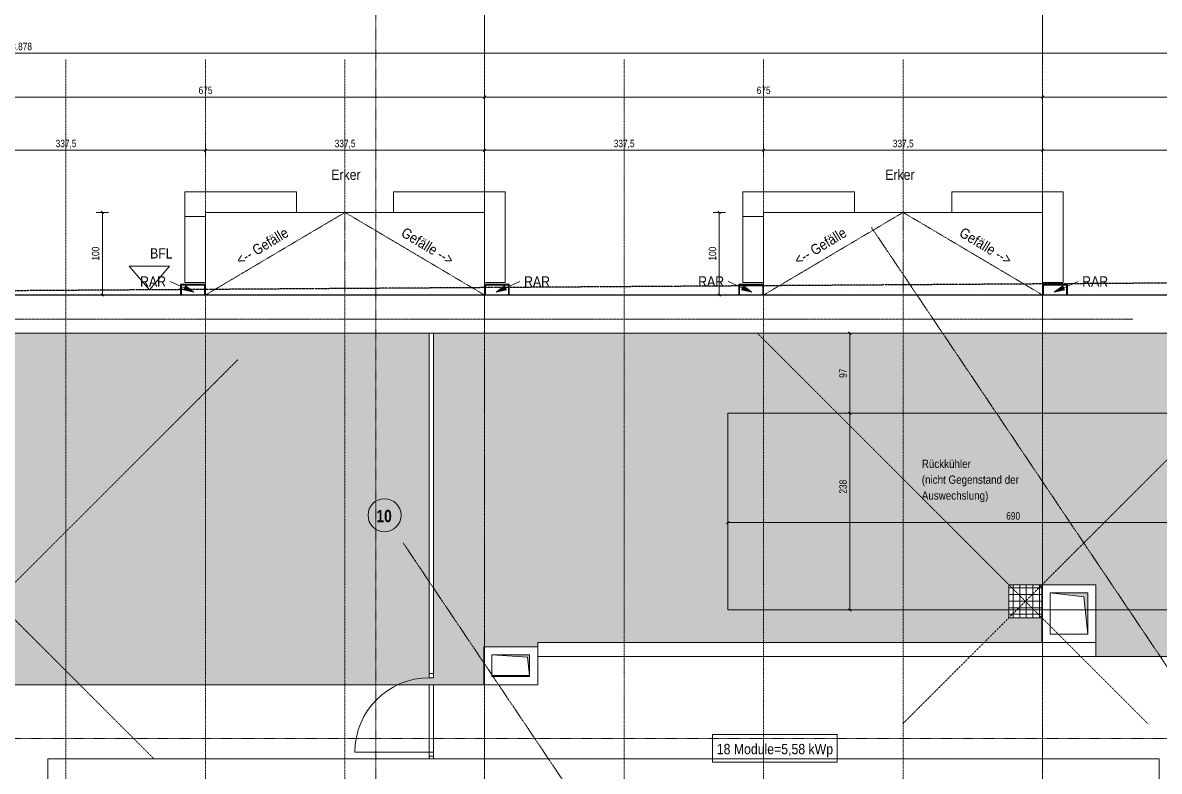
# Model space of a CAD drawing. Header units: centimetres. Extents: x -4512 to 25286, y -2765 to 13485.
# Drawn here: x 17873 to 19247, y 11154 to 12060 of the extents above; entities that cross this region are included whole.
import ezdxf

# ---------------------------------------------------------------- set-up
doc = ezdxf.new("R2010")
doc.units = ezdxf.units.CM
for name, pattern in [('_3D Schnittbereich_', [0.6, 0.4, -0.2]), ('_Referenzebene_', [0.6, 0.4, -0.1, 0, -0.1]), ('_Schnittlinie_', [0.6, 0.3, -0.1, 0.1, -0.1]), ('DB_Strichpunkt', [0.28, 0.15, -0.065, 0, -0.065]), ('Grundgrenze', [0.9, 0.4, -0.1, 0.1, -0.1, 0.1, -0.1]), ('Rasterlinie', [2.2225, 1.27, -0.3175, 0.3175, -0.3175]), ('Verdeckt 0_5', [0.10584, 0.05292, -0.05292])]:
    doc.linetypes.add(name, pattern=pattern)
for name, color, linetype, lineweight in [('A-ANNO-DIMS', 7, 'Continuous', 5), ('A-ANNO-DIMS-50', 7, 'Continuous', 5), ('A-DETL-GENF', 7, 'Continuous', 9), ('A-DETL-THIN', 7, 'Continuous', 5), ('A-DOOR', 7, 'Continuous', 9), ('A-DOOR-FRAM', 7, 'Continuous', 9), ('A-FLOR', 7, 'Continuous', 9), ('A-FLOR-PATT', 7, 'Continuous', 9), ('A-GENM', 7, 'Continuous', 9), ('A-WALL', 7, 'Continuous', 9), ('I-WALL', 7, 'Continuous', 9), ('S-GRID', 7, 'Continuous', 5), ('S-GRID-IDEN', 7, 'Continuous', 13), ('Text', 7, 'Continuous', 5)]:
    doc.layers.add(name, color=color, linetype=linetype, lineweight=lineweight)
for name, color, linetype, lineweight, true_color in [('A-DETL', 251, 'Continuous', 9, 0x4f4f4f), ('A-DOOR-OPNG', 8, 'Continuous', 5, 0x808080), ('C-PROP-LINE', 96, 'Grundgrenze', 25, 0x008000), ('G-ANNO-SYMB', 9, '_3D Schnittbereich_', 5, 0xc0c0c0)]:
    doc.layers.add(name, color=color, linetype=linetype, lineweight=lineweight, true_color=true_color)
doc.styles.add('Arial', font='arial.ttf', dxfattribs={"width": 0.85, "height": 12.5})
doc.styles.add('Arial Unicode MS_1', font='ARIALUNI.ttf', dxfattribs={"width": 0.85, "height": 10})
doc.styles.add('Arial Unicode MS_3', font='ARIALUNI.ttf', dxfattribs={"width": 0.8, "height": 9})
doc.styles.add('Arial Unicode MS_4', font='ARIALUNI.ttf', dxfattribs={"width": 0.85, "height": 12.5})
doc.styles.add('Arial Unicode MS_B', font='', dxfattribs={"width": 0.8, "height": 15})
doc.styles.get('Arial Unicode MS_B').set_extended_font_data('Arial Unicode MS', bold=True)
doc.dimstyles.new('M_1_100', dxfattribs={"dimscale": 30.48, "dimtxt": 9.052604, "dimasz": 0.098425, "dimexe": 0.246063, "dimexo": 0.0625, "dimgap": 0.032808, "dimtad": 1, "dimdec": 1, "dimrnd": 0.5, "dimdsep": 46, "dimtxsty": 'Arial Unicode MS_3', "dimblk1": 'OBLIQUE', "dimblk2": 'OBLIQUE', "dimsah": 1, "dimcen": 0.09, "dimazin": 0, "dimtfac": 1, "dimtdec": 4, "dimtix": 1, "dimtmove": 0, "dimatfit": 3, "dimfxl": 0.246063, "dimfxlon": 1, "dimtvp": 1, "dimtolj": 1, "dimtzin": 0, "dimlwd": 13, "dimlwe": 13, "dimarcsym": 2})
doc.dimstyles.new('M_1_100_1', dxfattribs={"dimscale": 30.48, "dimtxt": 9.052604, "dimasz": 0.098425, "dimexe": 0.246063, "dimexo": 0.0625, "dimgap": 0.032808, "dimtad": 1, "dimdec": 1, "dimrnd": 0.5, "dimdsep": 46, "dimtxsty": 'Arial Unicode MS_3', "dimblk1": 'OBLIQUE', "dimblk2": 'OBLIQUE', "dimsah": 1, "dimcen": 0.09, "dimazin": 0, "dimtfac": 1, "dimtdec": 4, "dimtix": 1, "dimtmove": 2, "dimatfit": 3, "dimfxl": 0.246063, "dimfxlon": 1, "dimtvp": 1, "dimtolj": 1, "dimtzin": 0, "dimlwd": 13, "dimlwe": 13, "dimarcsym": 2})

# ---------------------------------------------------------------- blocks, each defined once
blk = doc.blocks.new('062_HNP_Attikaverblechung - 062_Attikaverblechung-14013502-DD - FOK AF 300')
at = {"layer": 'A-GENM', "lineweight": 5}
for p, q in [((0, 0), (3877.9, 0)), ((2432.2, -46), (46, -46)), ((3831.9, -46), (2437.2, -46))]:
    blk.add_line(p, q, dxfattribs=at)
blk = doc.blocks.new('HNP_T_BZ_1-DF - HNP_T34_BZ-S_S_E0_1DF_90x130-ER-16703934-DD - FOK AF 300')
at = {"layer": 'A-DOOR', "lineweight": 5}
blk.add_line((45, -2.5), (45, -92.5), dxfattribs=at)
at = {"layer": 'A-DOOR-FRAM'}
for p, q in [((-50, 2.5), (-45, 2.5)), ((-50, -2.5), (-50, 2.5)), ((-45, 2.5), (-45, -2.5)), ((45, 2.5), (50, 2.5)), ((45, -2.5), (45, 2.5)), ((50, 2.5), (50, -2.5)), ((-45, -2.5), (-50, -2.5)), ((50, -2.5), (45, -2.5))]:
    blk.add_line(p, q, dxfattribs=at)
at = {"layer": 'A-DOOR-OPNG'}
blk.add_arc((45, -2.5), 90, 180, 270, dxfattribs=at)
blk = doc.blocks.new('HNP_BD_Symbol - BD_Symbol-V7-DD - FOK AF 300')
at = {"layer": 'A-DETL-GENF', "true_color": 0xc0c0c0}
blk.add_hatch(color=9, dxfattribs=at).paths.add_polyline_path([(25, 0), (0, 0), (0, -45.5), (2.5, -2.5), (14.6, -1.2)])
at = {"layer": 'A-DETL-GENF'}
for p, q in [((0, -45.5), (2.5, -2.5)), ((2.5, -2.5), (25, 0))]:
    blk.add_line(p, q, dxfattribs=at)
at = {"layer": 'A-GENM'}
blk.add_line((25, 0), (25, -45.5), dxfattribs=at)
blk = doc.blocks.new('HNP_BD_Symbol - BD_Symbol-V8-DD - FOK AF 300')
at = {"layer": 'A-DETL-GENF', "true_color": 0xc0c0c0}
blk.add_hatch(color=9, dxfattribs=at).paths.add_polyline_path([(50, 0), (0, 0), (0, -45.5), (4.5, -4.5), (50, 0)])
at = {"layer": 'A-DETL-GENF'}
for p, q in [((0, -45.5), (4.5, -4.5)), ((4.5, -4.5), (50, 0))]:
    blk.add_line(p, q, dxfattribs=at)
blk = doc.blocks.new('Family - ___-3356438-DD - FOK AF 300')
at = {"layer": 'C-PROP-LINE', "color": 1, "true_color": 0xff0000}
blk.add_line((33520.3, 11751.1), (30598, 11731.7), dxfattribs=at)
blk = doc.blocks.new('Family - ___-5162724-DD - FOK AF 300')
at = {"layer": 'C-PROP-LINE', "linetype": '_Referenzebene_'}
blk.add_line((33133.7, 11730.4), (29255.8, 11730.4), dxfattribs=at)
blk = doc.blocks.new('Raster - Raster horizontal Kreis-118396-DD - FOK AF 300')
at = {"layer": 'S-GRID-IDEN'}
blk.add_circle((0, 0), 0.4, dxfattribs=at)
blk = doc.blocks.new('DIMBLOCK8-DD - FOK AF 300')
at = {"layer": 'A-ANNO-DIMS-50', "lineweight": 13}
for p, q in [((17756.4, 11969.9), (17756.4, 11977.4)), ((18431.4, 11969.9), (18431.4, 11977.4)), ((17756.4, 11969.9), (17754.9, 11968.4)), ((17756.4, 11969.9), (17757.9, 11971.4)), ((17756.4, 11969.9), (18431.4, 11969.9)), ((17756.4, 11969.9), (17756.4, 11962.4)), ((18431.4, 11969.9), (18429.9, 11968.4)), ((18431.4, 11969.9), (18432.9, 11971.4)), ((18431.4, 11969.9), (18431.4, 11962.4))]:
    blk.add_line(p, q, dxfattribs=at)
at = {"layer": 'A-ANNO-DIMS-50', "color": 0, "lineweight": 13, "insert": (18085.6, 11982.6), "char_height": 9, "width": 19.916, "attachment_point": 1, "line_spacing_factor": 1.117605, "style": 'Arial Unicode MS_3'}
blk.add_mtext('675', dxfattribs=at)
blk = doc.blocks.new('_Oblique')
at = {"color": 0, "linetype": 'ByBlock', "lineweight": -2}
blk.add_line((-0.5, -0.5), (0.5, 0.5), dxfattribs=at)
blk = doc.blocks.new('DIMBLOCK9-DD - FOK AF 300')
at = {"layer": 'A-ANNO-DIMS-50', "lineweight": 13}
for p, q in [((18431.4, 11969.9), (18431.4, 11977.4)), ((19106.4, 11969.9), (19106.4, 11977.4)), ((18431.4, 11969.9), (18429.9, 11968.4)), ((18431.4, 11969.9), (18432.9, 11971.4)), ((18431.4, 11969.9), (19106.4, 11969.9)), ((18431.4, 11969.9), (18431.4, 11962.4)), ((19106.4, 11969.9), (19104.9, 11968.4)), ((19106.4, 11969.9), (19107.9, 11971.4)), ((19106.4, 11969.9), (19106.4, 11962.4))]:
    blk.add_line(p, q, dxfattribs=at)
at = {"layer": 'A-ANNO-DIMS-50', "color": 0, "lineweight": 13, "insert": (18760.6, 11982.6), "char_height": 9, "width": 19.916, "attachment_point": 1, "line_spacing_factor": 1.117605, "style": 'Arial Unicode MS_3'}
blk.add_mtext('675', dxfattribs=at)
blk = doc.blocks.new('DIMBLOCK10-DD - FOK AF 300')
at = {"layer": 'A-ANNO-DIMS-50', "lineweight": 13}
for p, q in [((19106.4, 11969.9), (19106.4, 11977.4)), ((19781.4, 11969.9), (19781.4, 11977.4)), ((19106.4, 11969.9), (19104.9, 11968.4)), ((19106.4, 11969.9), (19107.9, 11971.4)), ((19106.4, 11969.9), (19781.4, 11969.9)), ((19106.4, 11969.9), (19106.4, 11962.4)), ((19781.4, 11969.9), (19779.9, 11968.4)), ((19781.4, 11969.9), (19782.9, 11971.4)), ((19781.4, 11969.9), (19781.4, 11962.4))]:
    blk.add_line(p, q, dxfattribs=at)
at = {"layer": 'A-ANNO-DIMS-50', "color": 0, "lineweight": 13, "insert": (19435.6, 11982.6), "char_height": 9, "width": 19.916, "attachment_point": 1, "line_spacing_factor": 1.117605, "style": 'Arial Unicode MS_3'}
blk.add_mtext('675', dxfattribs=at)
blk = doc.blocks.new('DIMBLOCK45-DD - FOK AF 300')
at = {"layer": 'A-ANNO-DIMS-50', "lineweight": 13}
for p, q in [((15932.4, 12023), (15932.4, 12030.5)), ((19810.3, 12023), (19810.3, 12030.5)), ((15932.4, 12023), (15930.9, 12021.5)), ((15932.4, 12023), (15933.9, 12024.5)), ((15932.4, 12023), (19810.3, 12023)), ((15932.4, 12023), (15932.4, 12015.5)), ((19810.3, 12023), (19808.8, 12021.5)), ((19810.3, 12023), (19811.8, 12024.5)), ((19810.3, 12023), (19810.3, 12015.5))]:
    blk.add_line(p, q, dxfattribs=at)
at = {"layer": 'A-ANNO-DIMS-50', "color": 0, "lineweight": 13, "insert": (17858.9, 12035.7), "char_height": 9, "width": 29.773, "attachment_point": 1, "line_spacing_factor": 1.117605, "style": 'Arial Unicode MS_3'}
blk.add_mtext('3.878', dxfattribs=at)
blk = doc.blocks.new('DIMBLOCK118-DD - FOK AF 300')
at = {"layer": 'A-ANNO-DIMS-50', "lineweight": 13}
for p, q in [((17756.4, 11905.6), (17754.9, 11904.1)), ((17756.4, 11905.6), (17756.4, 11913.1)), ((17756.4, 11905.6), (17757.9, 11907.1)), ((17756.4, 11905.6), (18093.9, 11905.6)), ((17756.4, 11905.6), (17756.4, 11898.1)), ((18093.9, 11905.6), (18092.4, 11904.1)), ((18093.9, 11905.6), (18093.9, 11913.1)), ((18093.9, 11905.6), (18095.4, 11907.1)), ((18093.9, 11905.6), (18093.9, 11898.1))]:
    blk.add_line(p, q, dxfattribs=at)
at = {"layer": 'A-ANNO-DIMS-50', "color": 0, "lineweight": 13, "insert": (17912.7, 11918.3), "char_height": 9, "width": 29.773, "attachment_point": 1, "line_spacing_factor": 1.117605, "style": 'Arial Unicode MS_3'}
blk.add_mtext('337,5', dxfattribs=at)
blk = doc.blocks.new('DIMBLOCK119-DD - FOK AF 300')
at = {"layer": 'A-ANNO-DIMS-50', "lineweight": 13}
for p, q in [((18093.9, 11905.6), (18092.4, 11904.1)), ((18093.9, 11905.6), (18093.9, 11913.1)), ((18093.9, 11905.6), (18095.4, 11907.1)), ((18093.9, 11905.6), (18431.4, 11905.6)), ((18093.9, 11905.6), (18093.9, 11898.1)), ((18431.4, 11905.6), (18429.9, 11904.1)), ((18431.4, 11905.6), (18431.4, 11913.1)), ((18431.4, 11905.6), (18432.9, 11907.1)), ((18431.4, 11905.6), (18431.4, 11898.1))]:
    blk.add_line(p, q, dxfattribs=at)
at = {"layer": 'A-ANNO-DIMS-50', "color": 0, "lineweight": 13, "insert": (18250.2, 11918.3), "char_height": 9, "width": 29.773, "attachment_point": 1, "line_spacing_factor": 1.117605, "style": 'Arial Unicode MS_3'}
blk.add_mtext('337,5', dxfattribs=at)
blk = doc.blocks.new('DIMBLOCK120-DD - FOK AF 300')
at = {"layer": 'A-ANNO-DIMS-50', "lineweight": 13}
for p, q in [((18431.4, 11905.6), (18429.9, 11904.1)), ((18431.4, 11905.6), (18431.4, 11913.1)), ((18431.4, 11905.6), (18432.9, 11907.1)), ((18431.4, 11905.6), (18768.9, 11905.6)), ((18431.4, 11905.6), (18431.4, 11898.1)), ((18768.9, 11905.6), (18767.4, 11904.1)), ((18768.9, 11905.6), (18768.9, 11913.1)), ((18768.9, 11905.6), (18770.4, 11907.1)), ((18768.9, 11905.6), (18768.9, 11898.1))]:
    blk.add_line(p, q, dxfattribs=at)
at = {"layer": 'A-ANNO-DIMS-50', "color": 0, "lineweight": 13, "insert": (18587.7, 11918.3), "char_height": 9, "width": 29.773, "attachment_point": 1, "line_spacing_factor": 1.117605, "style": 'Arial Unicode MS_3'}
blk.add_mtext('337,5', dxfattribs=at)
blk = doc.blocks.new('DIMBLOCK121-DD - FOK AF 300')
at = {"layer": 'A-ANNO-DIMS-50', "lineweight": 13}
for p, q in [((18768.9, 11905.6), (18767.4, 11904.1)), ((18768.9, 11905.6), (18768.9, 11913.1)), ((18768.9, 11905.6), (18770.4, 11907.1)), ((18768.9, 11905.6), (19106.4, 11905.6)), ((18768.9, 11905.6), (18768.9, 11898.1)), ((19106.4, 11905.6), (19104.9, 11904.1)), ((19106.4, 11905.6), (19106.4, 11913.1)), ((19106.4, 11905.6), (19107.9, 11907.1)), ((19106.4, 11905.6), (19106.4, 11898.1))]:
    blk.add_line(p, q, dxfattribs=at)
at = {"layer": 'A-ANNO-DIMS-50', "color": 0, "lineweight": 13, "insert": (18925.2, 11918.3), "char_height": 9, "width": 29.773, "attachment_point": 1, "line_spacing_factor": 1.117605, "style": 'Arial Unicode MS_3'}
blk.add_mtext('337,5', dxfattribs=at)
blk = doc.blocks.new('DIMBLOCK122-DD - FOK AF 300')
at = {"layer": 'A-ANNO-DIMS-50', "lineweight": 13}
for p, q in [((19106.4, 11905.6), (19104.9, 11904.1)), ((19106.4, 11905.6), (19106.4, 11913.1)), ((19106.4, 11905.6), (19107.9, 11907.1)), ((19106.4, 11905.6), (19443.9, 11905.6)), ((19106.4, 11905.6), (19106.4, 11898.1)), ((19443.9, 11905.6), (19442.4, 11904.1)), ((19443.9, 11905.6), (19443.9, 11913.1)), ((19443.9, 11905.6), (19445.4, 11907.1)), ((19443.9, 11905.6), (19443.9, 11898.1))]:
    blk.add_line(p, q, dxfattribs=at)
at = {"layer": 'A-ANNO-DIMS-50', "color": 0, "lineweight": 13, "insert": (19262.7, 11918.3), "char_height": 9, "width": 29.773, "attachment_point": 1, "line_spacing_factor": 1.117605, "style": 'Arial Unicode MS_3'}
blk.add_mtext('337,5', dxfattribs=at)
blk = doc.blocks.new('DIMBLOCK126-DD - FOK AF 300')
at = {"layer": 'A-ANNO-DIMS-50', "lineweight": 13}
for p, q in [((18715.3, 11830.4), (18707.8, 11830.4)), ((18715.3, 11830.4), (18713.8, 11831.9)), ((18715.3, 11830.4), (18715.3, 11730.4)), ((18715.3, 11830.4), (18716.8, 11828.9)), ((18715.3, 11830.4), (18722.8, 11830.4)), ((18715.3, 11730.4), (18707.8, 11730.4)), ((18715.3, 11730.4), (18713.8, 11731.9)), ((18715.3, 11730.4), (18716.8, 11728.9)), ((18715.3, 11730.4), (18722.8, 11730.4))]:
    blk.add_line(p, q, dxfattribs=at)
at = {"layer": 'A-ANNO-DIMS-50', "color": 0, "lineweight": 13, "insert": (18702.6, 11772.1), "char_height": 9, "width": 19.916, "attachment_point": 1, "rotation": 90, "line_spacing_factor": 1.117605, "style": 'Arial Unicode MS_3'}
blk.add_mtext('100', dxfattribs=at)
blk = doc.blocks.new('DIMBLOCK127-DD - FOK AF 300')
at = {"layer": 'A-ANNO-DIMS-50', "lineweight": 13}
for p, q in [((17969.2, 11830.4), (17961.7, 11830.4)), ((17969.2, 11830.4), (17967.7, 11831.9)), ((17969.2, 11830.4), (17969.2, 11730.4)), ((17969.2, 11830.4), (17970.7, 11828.9)), ((17969.2, 11830.4), (17976.7, 11830.4)), ((17969.2, 11730.4), (17961.7, 11730.4)), ((17969.2, 11730.4), (17967.7, 11731.9)), ((17969.2, 11730.4), (17970.7, 11728.9)), ((17969.2, 11730.4), (17976.7, 11730.4))]:
    blk.add_line(p, q, dxfattribs=at)
at = {"layer": 'A-ANNO-DIMS-50', "color": 0, "lineweight": 13, "insert": (17956.5, 11772.1), "char_height": 9, "width": 19.916, "attachment_point": 1, "rotation": 90, "line_spacing_factor": 1.117605, "style": 'Arial Unicode MS_3'}
blk.add_mtext('100', dxfattribs=at)
blk = doc.blocks.new('DIMBLOCK132-DD - FOK AF 300')
at = {"layer": 'A-ANNO-DIMS-50', "lineweight": 13}
for p, q in [((18873.2, 11587.4), (18871.7, 11588.9)), ((18873.2, 11587.4), (18865.7, 11587.4)), ((18873.2, 11349.4), (18873.2, 11587.4)), ((18873.2, 11587.4), (18874.7, 11585.9)), ((18873.2, 11587.4), (18880.7, 11587.4)), ((18873.2, 11349.4), (18865.7, 11349.4)), ((18873.2, 11349.4), (18871.7, 11350.9)), ((18873.2, 11349.4), (18874.7, 11347.9)), ((18873.2, 11349.4), (18880.7, 11349.4))]:
    blk.add_line(p, q, dxfattribs=at)
at = {"layer": 'A-ANNO-DIMS-50', "color": 0, "lineweight": 13, "insert": (18860.5, 11490.1), "char_height": 9, "width": 19.916, "attachment_point": 1, "rotation": 90, "line_spacing_factor": 1.117605, "style": 'Arial Unicode MS_3'}
blk.add_mtext('238', dxfattribs=at)
blk = doc.blocks.new('DIMBLOCK133-DD - FOK AF 300')
at = {"layer": 'A-ANNO-DIMS-50', "lineweight": 13}
for p, q in [((18873.2, 11684.2), (18865.7, 11684.2)), ((18873.2, 11684.2), (18871.7, 11685.7)), ((18873.2, 11684.2), (18873.2, 11587.4)), ((18873.2, 11684.2), (18874.7, 11682.7)), ((18873.2, 11684.2), (18880.7, 11684.2)), ((18873.2, 11587.4), (18871.7, 11588.9)), ((18873.2, 11587.4), (18865.7, 11587.4)), ((18873.2, 11587.4), (18874.7, 11585.9)), ((18873.2, 11587.4), (18880.7, 11587.4))]:
    blk.add_line(p, q, dxfattribs=at)
at = {"layer": 'A-ANNO-DIMS-50', "color": 0, "lineweight": 13, "insert": (18860.5, 11630.2), "char_height": 9, "width": 13.277, "attachment_point": 1, "rotation": 90, "line_spacing_factor": 1.117605, "style": 'Arial Unicode MS_3'}
blk.add_mtext('97', dxfattribs=at)
blk = doc.blocks.new('DIMBLOCK134-DD - FOK AF 300')
at = {"layer": 'A-ANNO-DIMS-50', "lineweight": 13}
for p, q in [((18725.7, 11455.1), (18724.2, 11453.6)), ((18725.7, 11455.1), (18725.7, 11462.6)), ((18725.7, 11455.1), (18727.2, 11456.6)), ((18725.7, 11455.1), (19415.7, 11455.1)), ((18725.7, 11455.1), (18725.7, 11447.6)), ((19415.7, 11455.1), (19414.2, 11453.6)), ((19415.7, 11455.1), (19415.7, 11462.6)), ((19415.7, 11455.1), (19417.2, 11456.6)), ((19415.7, 11455.1), (19415.7, 11447.6))]:
    blk.add_line(p, q, dxfattribs=at)
at = {"layer": 'A-ANNO-DIMS-50', "color": 0, "lineweight": 13, "insert": (19062.4, 11467.7), "char_height": 9, "width": 19.916, "attachment_point": 1, "line_spacing_factor": 1.117605, "style": 'Arial Unicode MS_3'}
blk.add_mtext('690', dxfattribs=at)

msp = doc.modelspace()

# ---------------------------------------------------------------- hatches: boundary and pattern name
at = {"layer": 'A-DETL-GENF', "lineweight": 5}
h = msp.add_hatch(dxfattribs=at)
h.set_pattern_fill('FP_149', color=256, style=0, pattern_type=2)
h.set_pattern_definition([(0, (12374.632, 2688.124), (0, 8), []), (90, (12374.632, 2688.124), (-8, 5e-16), [])])
h.paths.add_polyline_path([(19100.89, 11339.914), (19105.391, 11339.914), (19105.391, 11379.914), (19065.391, 11379.914), (19065.391, 11339.914)])
at = {"layer": 'A-FLOR-PATT', "true_color": 0xeef1d8}
h = msp.add_hatch(color=254, dxfattribs=at)
h.paths.add_polyline_path([(15996.591, 10366.414), (16258.693, 10366.414), (16258.693, 11258.643), (17020.825, 11258.643), (17020.825, 11397.414), (17038.324, 11397.414), (17038.324, 11684.164), (15978.389, 11684.164), (15978.389, 10880.914), (16047.389, 10880.914), (16047.389, 10840.914), (16007.389, 10840.914), (16007.389, 10820.914), (15978.389, 10820.914), (15978.389, 10366.414)])
h.paths.add_polyline_path([(17131.301, 10366.414), (17131.301, 10647.154), (17031.227, 10647.154), (17031.227, 10366.414), (17129.222, 10366.414)])
h.paths.add_polyline_path([(18129.23, 10366.414), (18146.271, 10366.414), (18146.271, 10666.217), (18046.197, 10666.217), (18046.197, 10366.414)])
h.paths.add_polyline_path([(18269.178, 10366.414), (18468.069, 10366.414), (18468.069, 10912.414), (17903.389, 10912.414), (17903.389, 10837.213), (18269.178, 10837.213), (18269.178, 10395.012)])
h.paths.add_polyline_path([(18600.139, 10366.414), (18600.139, 10912.414), (18472.069, 10912.414), (18472.069, 10366.414), (18504.233, 10366.414)])
h.paths.add_polyline_path([(16456.301, 10366.414), (16456.301, 10666.217), (16356.227, 10666.217), (16356.227, 10366.414), (16379.216, 10366.414)])
h.paths.add_polyline_path([(17131.301, 10657.154), (17131.301, 10666.217), (17031.227, 10666.217), (17031.227, 10657.154), (17129.222, 10657.154)])
h.paths.add_polyline_path([(18414.389, 10701.914), (18374.389, 10701.914), (18374.389, 10741.914), (18371.889, 10741.914), (18371.889, 10790.914), (18437.389, 10790.914), (18437.389, 10741.914), (18414.389, 10741.914), (18414.389, 10719.678)])
h.paths.add_polyline_path([(17030.825, 11258.643), (17038.324, 11258.643), (17038.324, 11387.414), (17030.825, 11387.414), (17030.825, 11259.747)])
h.paths.add_polyline_path([(18129.23, 11258.914), (18430.391, 11258.914), (18430.391, 11304.914), (18495.891, 11304.914), (18495.891, 11309.914), (19105.391, 11309.914), (19105.391, 11339.914), (19065.391, 11339.914), (19065.391, 11379.914), (19170.891, 11379.914), (19170.891, 11292.914), (19752.32, 11292.914), (19752.32, 11558.59), (19764.32, 11558.59), (19764.32, 11558.664), (19764.252, 11558.664), (19764.252, 11684.164), (18369.61, 11684.164), (18369.61, 11267.394), (18364.61, 11267.394), (18364.61, 11684.164), (17742.245, 11684.164), (17742.245, 11397.414), (17767.389, 11397.414), (17767.389, 11379.914), (17860.889, 11379.914), (17860.889, 11339.914), (17820.891, 11339.914), (17820.891, 11309.914), (17767.389, 11309.914), (17767.389, 11258.914), (18004.229, 11258.914)])
h.paths.add_polyline_path([(17742.245, 11258.914), (17757.389, 11258.914), (17757.389, 11309.914), (17755.391, 11309.914), (17755.391, 11379.914), (17757.389, 11379.914), (17757.389, 11387.414), (17742.245, 11387.414), (17742.245, 11268.353)])
h.paths.add_polyline_path([(16744.889, 11311.414), (16674.889, 11311.414), (16674.889, 11376.914), (16704.889, 11376.914), (16704.889, 11416.914), (16744.889, 11416.914), (16744.889, 11312.164)])
at = {"layer": 'Text'}
for points in [[(18079.897, 11734.012), (18069.62, 11741.648), (18067.356, 11736.59)], [(18445.382, 11734.012), (18457.933, 11736.541), (18455.688, 11741.609)], [(18754.897, 11734.012), (18744.62, 11741.648), (18742.355, 11736.59)], [(19120.382, 11734.012), (19132.933, 11736.541), (19130.688, 11741.609)]]:
    msp.add_hatch(color=256, dxfattribs=at).paths.add_polyline_path(points)

# ---------------------------------------------------------------- linework, layer by layer
at = {"layer": 'A-DETL', "color": 7, "linetype": 'Verdeckt 0_5', "lineweight": 5}
for p, q in [((18262.639, 11830.412), (18093.889, 11730.41)), ((18262.639, 11830.412), (18262.639, 11730.412)), ((18262.639, 11830.412), (18431.389, 11730.412)), ((18937.639, 11830.412), (18768.889, 11730.41)), ((18937.639, 11830.412), (18937.639, 11730.412)), ((18937.639, 11830.412), (19106.389, 11730.412)), ((17516.639, 11684.164), (18031.39, 11169.414)), ((19234.133, 11211.385), (18761.354, 11684.164)), ((19409.854, 11684.164), (18937.074, 11211.385)), ((18132.889, 11651.914), (17820.89, 11339.914))]:
    msp.add_line(p, q, dxfattribs=at)
at = {"layer": 'A-DETL', "color": 1, "true_color": 0xff0000}
for p, q in [((18026.098, 11736.688), (18001.71, 11765.374)), ((18001.71, 11765.374), (18050.486, 11765.374)), ((18026.098, 11736.688), (18050.486, 11765.374))]:
    msp.add_line(p, q, dxfattribs=at)
at = {"layer": 'A-DETL', "color": 7, "lineweight": 5}
for p, q in [((18544.048, 11740.214), (18545.548, 11740.214)), ((18863.389, 11742.231), (18861.889, 11742.231)), ((19171.048, 11744.268), (19175.048, 11744.268)), ((17917.048, 11735.966), (17915.548, 11735.966)), ((18236.389, 11738.08), (18234.889, 11738.08)), ((18725.721, 11587.379), (18725.721, 11349.379)), ((19415.721, 11587.379), (18725.721, 11587.379)), ((18725.721, 11349.379), (19415.721, 11349.379))]:
    msp.add_line(p, q, dxfattribs=at)
at = {"layer": 'A-DETL-THIN'}
for p, q in [((19105.391, 11379.914), (19065.391, 11379.914)), ((19065.391, 11379.914), (19065.391, 11339.914)), ((19105.391, 11339.914), (19105.391, 11379.914)), ((19065.391, 11339.914), (19105.391, 11339.914))]:
    msp.add_line(p, q, dxfattribs=at)
at = {"layer": 'A-FLOR'}
for p, q in [((18203.889, 11855.412), (18068.889, 11855.412)), ((18068.889, 11855.412), (18068.889, 11825.414)), ((18203.889, 11830.414), (18203.889, 11855.412)), ((18456.389, 11855.414), (18321.389, 11855.414)), ((18321.389, 11855.414), (18321.389, 11830.414)), ((18456.389, 11745.414), (18456.389, 11855.414)), ((18878.889, 11855.412), (18743.889, 11855.412)), ((18743.889, 11855.412), (18743.889, 11825.414)), ((18878.889, 11830.414), (18878.889, 11855.412)), ((19131.389, 11855.414), (18996.389, 11855.414)), ((18996.389, 11855.414), (18996.389, 11830.414)), ((19131.389, 11745.414), (19131.389, 11855.414)), ((18093.889, 11825.414), (18068.889, 11825.414)), ((18068.889, 11825.414), (18068.889, 11745.414)), ((18431.389, 11830.412), (18093.89, 11830.412)), ((18093.89, 11830.412), (18093.89, 11730.414)), ((18431.389, 11730.414), (18431.389, 11830.412)), ((18768.889, 11825.414), (18743.889, 11825.414)), ((18743.889, 11825.414), (18743.889, 11745.414)), ((19106.389, 11830.412), (18768.89, 11830.412)), ((18768.89, 11830.412), (18768.89, 11730.414)), ((19106.389, 11730.414), (19106.389, 11830.412)), ((18068.889, 11745.414), (18093.889, 11745.414)), ((18431.389, 11745.414), (18456.389, 11745.414)), ((18743.889, 11745.414), (18768.889, 11745.414)), ((19106.389, 11745.414), (19131.389, 11745.414)), ((17903.389, 11169.414), (19247.456, 11169.414)), ((17903.389, 10912.414), (17903.389, 11169.414)), ((19247.456, 11169.414), (19247.456, 10961.414))]:
    msp.add_line(p, q, dxfattribs=at)
at = {"layer": 'A-FLOR', "color": 254, "lineweight": 5, "true_color": 0xcfcfcf}
for p, q in [((18495.891, 11304.914), (18495.891, 11309.914)), ((18495.891, 11309.914), (19105.391, 11309.914)), ((19170.891, 11309.914), (19170.891, 11292.914)), ((19752.32, 11292.914), (18495.891, 11292.914)), ((17767.389, 11258.914), (18430.391, 11258.914)), ((18485.891, 11269.914), (18440.391, 11269.914))]:
    msp.add_line(p, q, dxfattribs=at)
at = {"layer": 'A-WALL'}
for p, q in [((18063.888, 11743.414), (18093.888, 11743.414)), ((18063.888, 11730.414), (18063.888, 11743.414)), ((18092.888, 11742.414), (18064.888, 11742.414)), ((18064.888, 11742.414), (18064.888, 11730.414)), ((18092.888, 11730.414), (18092.888, 11742.414)), ((18093.888, 11743.414), (18093.888, 11730.414)), ((18431.388, 11743.414), (18461.388, 11743.414)), ((18431.388, 11730.414), (18431.388, 11743.414)), ((18460.388, 11742.414), (18432.388, 11742.414)), ((18432.388, 11742.414), (18432.388, 11730.414)), ((18460.388, 11730.414), (18460.388, 11742.414)), ((18461.388, 11743.414), (18461.388, 11730.414)), ((18738.889, 11743.414), (18768.889, 11743.414)), ((18738.889, 11730.414), (18738.889, 11743.414)), ((18767.889, 11742.414), (18739.889, 11742.414)), ((18739.889, 11742.414), (18739.889, 11730.414)), ((18767.889, 11730.414), (18767.889, 11742.414)), ((18768.889, 11743.414), (18768.889, 11730.414)), ((19106.389, 11743.414), (19136.389, 11743.414)), ((19106.389, 11730.414), (19106.389, 11743.414)), ((19135.389, 11742.414), (19107.389, 11742.414)), ((19107.389, 11742.414), (19107.389, 11730.414)), ((19135.389, 11730.414), (19135.389, 11742.414)), ((19136.389, 11743.414), (19136.389, 11730.414)), ((15932.389, 11730.414), (19769.389, 11730.414))]:
    msp.add_line(p, q, dxfattribs=at)
at = {"layer": 'G-ANNO-SYMB', "color": 174, "linetype": '_Schnittlinie_', "lineweight": 13, "true_color": 0x000099}
for p, q in [((18299.771, 12233.126), (18299.771, 10142.415)), ((15795.889, 11193.859), (20158.434, 11193.859))]:
    msp.add_line(p, q, dxfattribs=at)
at = {"layer": 'I-WALL'}
for p, q in [((18364.61, 11272.394), (18364.61, 11684.414)), ((18369.61, 11684.414), (18364.61, 11684.414)), ((18369.61, 11684.414), (18369.61, 11272.394)), ((19105.391, 11379.914), (19170.891, 11379.914)), ((19105.391, 11309.914), (19105.391, 11379.914)), ((19160.891, 11369.914), (19115.391, 11369.914)), ((19115.391, 11369.914), (19115.391, 11319.914)), ((19160.891, 11319.914), (19160.891, 11369.914)), ((19170.891, 11379.914), (19170.891, 11309.914)), ((19115.391, 11319.914), (19160.891, 11319.914)), ((18430.391, 11304.914), (18495.891, 11304.914)), ((18430.391, 11258.914), (18430.391, 11304.914)), ((18495.891, 11304.914), (18495.891, 11258.914)), ((19170.891, 11309.914), (19105.391, 11309.914)), ((18485.891, 11294.914), (18440.391, 11294.914)), ((18440.391, 11294.914), (18440.391, 11268.914)), ((18485.891, 11268.914), (18485.891, 11294.914)), ((18364.61, 11177.394), (18364.61, 11258.914)), ((18369.61, 11258.914), (18369.61, 11177.394)), ((18495.891, 11258.914), (18430.391, 11258.914)), ((18440.391, 11268.914), (18485.891, 11268.914)), ((18364.61, 11169.414), (18364.61, 11172.394)), ((18369.61, 11172.394), (18369.61, 11169.414))]:
    msp.add_line(p, q, dxfattribs=at)
at = {"layer": 'S-GRID', "linetype": 'Rasterlinie'}
for p, q in [((19106.389, 12643.972), (19106.389, 9972.305)), ((18431.389, 12262.095), (18431.389, 9972.305)), ((18899.566, 11811.978), (20876.995, 8872.286)), ((15652.969, 11701.414), (19215.389, 11701.414)), ((18332.818, 11430.746), (20310.246, 8491.054))]:
    msp.add_line(p, q, dxfattribs=at)
at = {"layer": 'S-GRID', "color": 8, "linetype": 'DB_Strichpunkt', "true_color": 0x808080}
for p, q in [((17925.139, 12015.828), (17925.139, 10123.154)), ((18093.889, 12015.828), (18093.889, 10123.154)), ((18262.639, 12015.828), (18262.639, 10123.154)), ((18600.139, 12015.828), (18600.139, 10123.154)), ((18768.889, 12015.828), (18768.889, 10123.154)), ((18937.639, 12015.828), (18937.639, 10123.154))]:
    msp.add_line(p, q, dxfattribs=at)
at = {"layer": 'Text'}
for p, q in [((18051.326, 11746.8), (18051.038, 11746.8)), ((18079.897, 11734.012), (18051.326, 11746.8)), ((18069.62, 11741.648), (18067.356, 11736.59)), ((18079.897, 11734.012), (18069.62, 11741.648)), ((18445.382, 11734.012), (18474.25, 11746.8)), ((18455.688, 11741.609), (18445.382, 11734.012)), ((18457.933, 11736.541), (18455.688, 11741.609)), ((18726.326, 11746.8), (18726.038, 11746.8)), ((18754.897, 11734.012), (18726.326, 11746.8)), ((18744.62, 11741.648), (18742.355, 11736.59)), ((18754.897, 11734.012), (18744.62, 11741.648)), ((19120.382, 11734.012), (19149.25, 11746.8)), ((19130.688, 11741.609), (19120.382, 11734.012)), ((19132.933, 11736.541), (19130.688, 11741.609)), ((18067.356, 11736.59), (18079.897, 11734.012)), ((18445.382, 11734.012), (18457.933, 11736.541)), ((18742.355, 11736.59), (18754.897, 11734.012)), ((19120.382, 11734.012), (19132.933, 11736.541))]:
    msp.add_line(p, q, dxfattribs=at)
at = {"layer": 'Text', "color": 5, "true_color": 0x0000ff, "flags": 128}
msp.add_lwpolyline([(18707.314, 11198.662), (18857.862, 11198.662), (18857.862, 11165.162), (18707.314, 11165.162)], close=True, dxfattribs=at)

# ---------------------------------------------------------------- block references
at = {"layer": 'A-DOOR', "rotation": 270}
msp.add_blockref('HNP_T_BZ_1-DF - HNP_T34_BZ-S_S_E0_1DF_90x130-ER-16703934-DD - FOK AF 300', (18367.11, 11222.394), dxfattribs=at)
at = {"layer": 'A-GENM'}
msp.add_blockref('062_HNP_Attikaverblechung - 062_Attikaverblechung-14013502-DD - FOK AF 300', (15932.389, 11730.164), dxfattribs=at)
at = {"layer": 'A-GENM', "rotation": 270.0000000000005}
for name, p in [('HNP_BD_Symbol - BD_Symbol-V8-DD - FOK AF 300', (19160.891, 11369.914)), ('HNP_BD_Symbol - BD_Symbol-V7-DD - FOK AF 300', (18485.891, 11294.914))]:
    msp.add_blockref(name, p, dxfattribs=at)
at = {"layer": 'C-PROP-LINE', "linetype": '_Referenzebene_'}
msp.add_blockref('Family - ___-5162724-DD - FOK AF 300', (-13323.377, 0), dxfattribs=at)
at = {"layer": 'C-PROP-LINE', "color": 1, "true_color": 0xff0000}
msp.add_blockref('Family - ___-3356438-DD - FOK AF 300', (-13323.377, 0), dxfattribs=at)
at = {"layer": 'S-GRID-IDEN', "xscale": 49.99999999999998, "yscale": 49.99999999999998, "zscale": 49.99999999999998, "rotation": 213.9273521158798}
msp.add_blockref('Raster - Raster horizontal Kreis-118396-DD - FOK AF 300', (18310.492, 11463.936), dxfattribs=at)

# ---------------------------------------------------------------- texts
at = {"layer": 'S-GRID-IDEN', "color": 191, "lineweight": 25, "true_color": 0xb46efa, "insert": (18300.572, 11470.496), "char_height": 15, "width": 23.72995, "attachment_point": 1, "style": 'Arial Unicode MS_B'}
msp.add_mtext('10', dxfattribs=at)
at = {"layer": 'Text', "attachment_point": 1}
for s, insert, char_height, width, style in [('Erker', (18246.05, 11882.262), 12.5, 43.27108, 'Arial Unicode MS_4'), ('Erker', (18916.05, 11882.262), 12.5, 43.27108, 'Arial Unicode MS_4'), ('RAR', (18014.833, 11753.05), 12.5, 37.81961, 'Arial Unicode MS_4'), ('RAR', (18479.25, 11753.05), 12.5, 37.81961, 'Arial Unicode MS_4'), ('RAR', (18689.833, 11753.05), 12.5, 37.81961, 'Arial Unicode MS_4'), ('RAR', (19154.25, 11753.05), 12.5, 37.81961, 'Arial Unicode MS_4'), ('Rückkühler', (18960.242, 11531.226), 10, 73.93563, 'Arial Unicode MS_1'), ('(nicht Gegenstand der ', (18960.242, 11512.044), 10, 145.82696, 'Arial Unicode MS_1'), ('Auswechslung)', (18960.242, 11492.861), 10, 100.17085, 'Arial Unicode MS_1')]:
    msp.add_mtext(s, dxfattribs=dict(at, insert=insert, char_height=char_height, width=width, style=style))
at = {"layer": 'Text', "char_height": 12.5, "width": 84.83858, "attachment_point": 1, "style": 'Arial Unicode MS_4'}
for s, insert, rotation in [('<-- Gefälle', (18129.534, 11776.811), 31.192173), ('Gefälle -->', (18335.866, 11813.063), 328.807827), ('<-- Gefälle', (18804.534, 11776.811), 31.192173), ('Gefälle -->', (19010.866, 11813.063), 328.807827)]:
    msp.add_mtext(s, dxfattribs=dict(at, insert=insert, rotation=rotation))
at = {"layer": 'Text', "color": 1, "true_color": 0xff0000, "insert": (18026.88, 11787.085), "char_height": 12.5, "width": 32.70885, "attachment_point": 1, "style": 'Arial'}
msp.add_mtext('BFL', dxfattribs=at)
at = {"layer": 'Text', "color": 5, "true_color": 0x0000ff, "insert": (18712.314, 11187.31), "char_height": 12.5, "width": 170.01788, "attachment_point": 1, "style": 'Arial Unicode MS_4'}
msp.add_mtext('18 Module=5,58 kWp', dxfattribs=at)

# ---------------------------------------------------------------- dimensions: what is measured, and where the dimension line sits
at = {"layer": 'A-ANNO-DIMS', "lineweight": 13}
for base, p1, p2, override, picture, middle in [((19810.32, 12022.971), (15932.389, 12015.471), (19810.32, 12015.471), {"dimpost": '<>', "dimfxl": 3877.93118}, 'DIMBLOCK45-DD - FOK AF 300', (17871.355, 12028.569)), ((18431.389, 11969.902), (17756.389, 11977.402), (18431.389, 11977.402), {"dimpost": '<>', "dimfxl": 675}, 'DIMBLOCK8-DD - FOK AF 300', (18093.889, 11975.501)), ((19106.389, 11969.902), (18431.389, 11977.402), (19106.389, 11977.402), {"dimpost": '<>', "dimfxl": 675}, 'DIMBLOCK9-DD - FOK AF 300', (18768.889, 11975.501)), ((19781.389, 11969.902), (19106.389, 11977.402), (19781.389, 11977.402), {"dimpost": '<>', "dimfxl": 675}, 'DIMBLOCK10-DD - FOK AF 300', (19443.889, 11975.501)), ((18093.89, 11905.64), (17756.389, 11898.14), (18093.89, 11898.14), {"dimpost": '<>', "dimfxl": 337.5008}, 'DIMBLOCK118-DD - FOK AF 300', (17925.14, 11911.238)), ((18431.389, 11905.64), (18093.89, 11898.14), (18431.389, 11898.14), {"dimpost": '<>', "dimfxl": 337.4992}, 'DIMBLOCK119-DD - FOK AF 300', (18262.64, 11911.238)), ((18768.89, 11905.64), (18431.389, 11898.14), (18768.89, 11898.14), {"dimpost": '<>', "dimfxl": 337.5008}, 'DIMBLOCK120-DD - FOK AF 300', (18600.14, 11911.238)), ((19106.389, 11905.64), (18768.89, 11898.14), (19106.389, 11898.14), {"dimpost": '<>', "dimfxl": 337.4992}, 'DIMBLOCK121-DD - FOK AF 300', (18937.64, 11911.238)), ((19443.89, 11905.64), (19106.389, 11898.14), (19443.89, 11898.14), {"dimpost": '<>', "dimfxl": 337.5008}, 'DIMBLOCK122-DD - FOK AF 300', (19275.14, 11911.238)), ((19415.721, 11455.059), (18725.721, 11462.559), (19415.721, 11462.559), {"dimpost": '<>', "dimfxl": 690}, 'DIMBLOCK134-DD - FOK AF 300', (19070.721, 11460.658))]:
    dim = msp.add_linear_dim(base=base, p1=p1, p2=p2, dimstyle='M_1_100', override=override, dxfattribs=at)
    dim.commit()
    dim.dimension.update_dxf_attribs({"geometry": picture, "text_midpoint": middle})
for base, p1, p2, override, picture, middle in [((17969.22, 11730.414), (17976.72, 11830.412), (17976.72, 11730.414), {"dimpost": '<>', "dimfxl": 99.998062}, 'DIMBLOCK127-DD - FOK AF 300', (17963.621, 11780.413)), ((18715.325, 11730.414), (18722.825, 11830.412), (18722.825, 11730.414), {"dimpost": '<>', "dimfxl": 99.998062}, 'DIMBLOCK126-DD - FOK AF 300', (18709.727, 11780.413)), ((18873.196, 11587.379), (18880.696, 11684.164), (18880.696, 11587.379), {"dimpost": '<>', "dimfxl": 96.785091}, 'DIMBLOCK133-DD - FOK AF 300', (18867.598, 11635.772))]:
    dim = msp.add_linear_dim(base=base, p1=p1, p2=p2, angle=90, dimstyle='M_1_100', override=override, dxfattribs=at)
    dim.commit()
    dim.dimension.update_dxf_attribs({"geometry": picture, "text_midpoint": middle})
dim = msp.add_linear_dim(base=(18873.196, 11587.379), p1=(18865.696, 11349.379), p2=(18865.696, 11587.379), angle=90, dimstyle='M_1_100_1', override={"dimpost": '<>', "dimfxl": 238}, dxfattribs=at)
dim.commit()
dim.dimension.update_dxf_attribs({"geometry": 'DIMBLOCK132-DD - FOK AF 300', "text_midpoint": (18866.514, 11500.093), "dimtype": 160, "text_rotation": 90})

doc.saveas('drawing.dxf')
